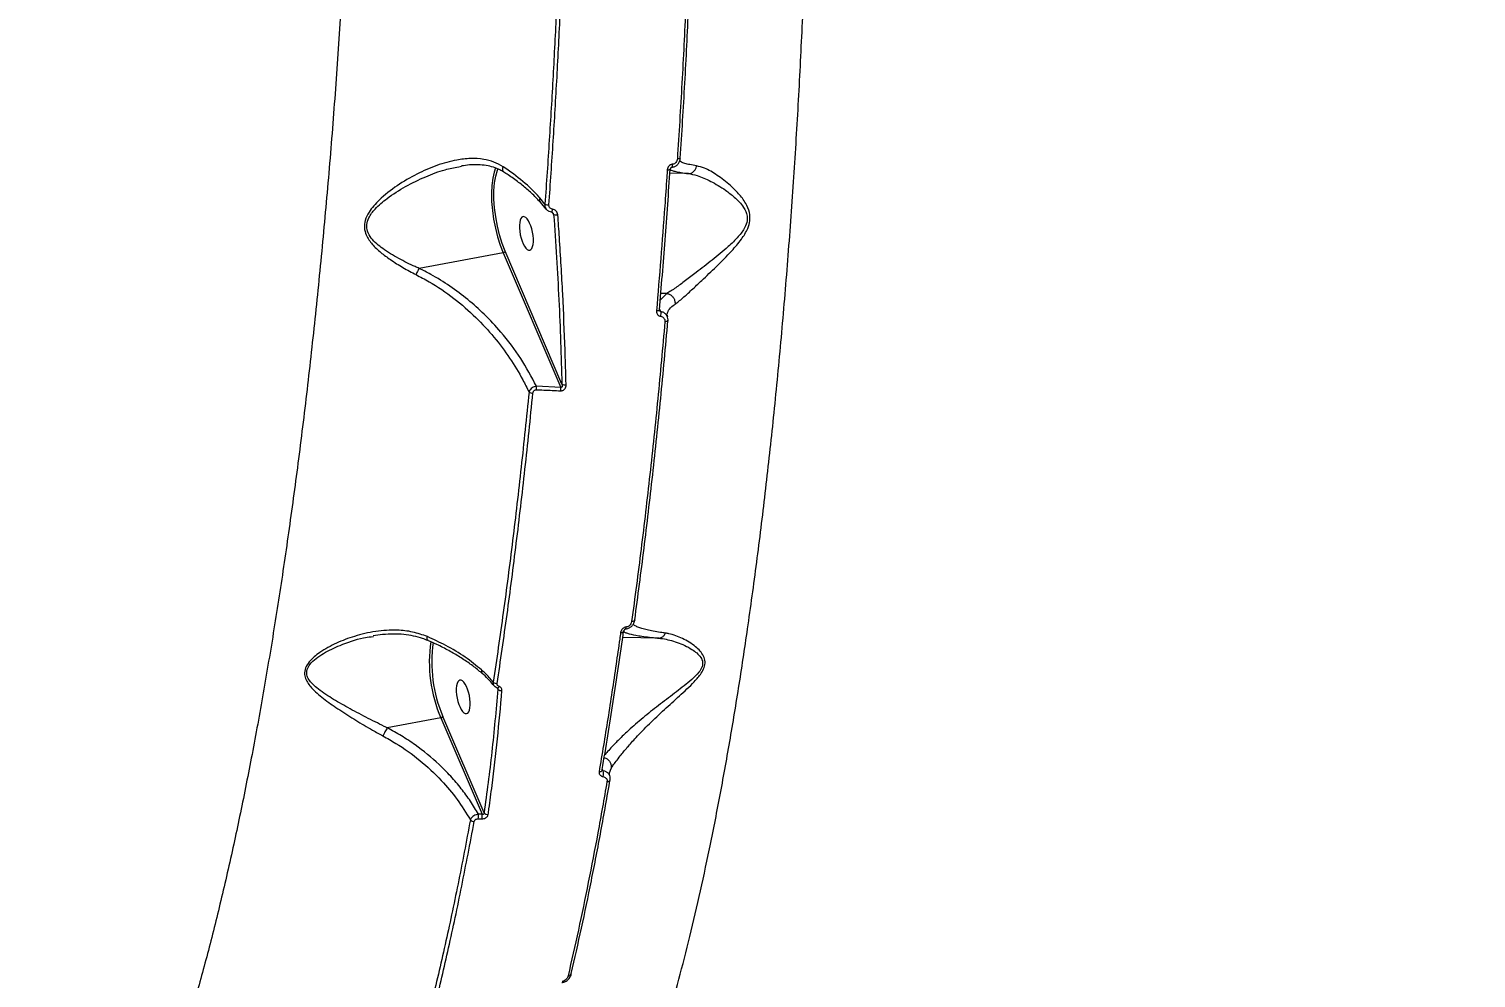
# Model space of a CAD drawing. Header units: millimetres. Extents: x -8422 to 28150, y -6982 to 5510.
# Drawn here: x 4112 to 4501.1, y 1564.6 to 1819.7 of the extents above; entities that cross this region are included whole.
import ezdxf

# ---------------------------------------------------------------- set-up
doc = ezdxf.new("R2010")
doc.units = ezdxf.units.MM
doc.layers.add('DIKOM_ОБЪЕКТ', color=7, linetype='Continuous')
doc.layers.add('DIKOM_РАЗМЕР_ОБЪЕКТА', color=7, linetype='Continuous')
doc.styles.add('style1', font='arial.ttf', dxfattribs={"width": 0.8})
doc.dimstyles.new('1-50', dxfattribs={"dimtxt": 300, "dimasz": 200, "dimexe": 100, "dimexo": 0, "dimgap": 100, "dimtad": 1, "dimdec": 0, "dimtxsty": 'style1', "dimcen": 0, "dimclrd": 7, "dimclre": 7, "dimadec": 1, "dimazin": 2, "dimtfac": 1, "dimtdec": 0, "dimtmove": 1, "dimatfit": 3, "dimfxl": 0, "dimlwd": 25, "dimlwe": 18, "dimarcsym": 0})

# ---------------------------------------------------------------- blocks, each defined once
blk = doc.blocks.new('*D1')
at = {"layer": 'Defpoints', "color": 0, "transparency": 16777216}
for p in [(-5348.28, 1737.01), (6047.45, 1360.22), (6047.45, -3315.33)]:
    blk.add_point(p, dxfattribs=at)
at = {"layer": 'DIKOM_РАЗМЕР_ОБЪЕКТА', "color": 7, "lineweight": 18, "transparency": 16777216}
for p, q in [((-5348.28, 1737.01), (-5348.28, -3415.33)), ((6047.45, 1360.22), (6047.45, -3415.33))]:
    blk.add_line(p, q, dxfattribs=at)
at = {"layer": 'DIKOM_РАЗМЕР_ОБЪЕКТА', "color": 7, "lineweight": 25, "transparency": 16777216}
blk.add_line((-5148.28, -3315.33), (5847.45, -3315.33), dxfattribs=at)
at = {"layer": 'DIKOM_РАЗМЕР_ОБЪЕКТА', "color": 7, "transparency": 16777216}
for points in [[(-5148.28, -3282), (-5148.28, -3348.67), (-5348.28, -3315.33)], [(5847.45, -3282), (5847.45, -3348.67), (6047.45, -3315.33)]]:
    blk.add_solid(points, dxfattribs=at)
at = {"layer": 'DIKOM_РАЗМЕР_ОБЪЕКТА', "color": 0, "transparency": 16777216, "insert": (349.59, -3062.16), "char_height": 300, "attachment_point": 5, "style": 'style1'}
blk.add_mtext('11400', dxfattribs=at)

msp = doc.modelspace()

# ---------------------------------------------------------------- linework, layer by layer
at = {"layer": 'DIKOM_ОБЪЕКТ', "color": 7, "linetype": 'Continuous', "lineweight": 15}
for p, q in [((4227.54, 1782.69), (4228.31, 1782.86)), ((4284.72, 1782.52), (4284.92, 1782.59)), ((4289.29, 1780.86), (4284.32, 1780.98)), ((4250.73, 1772.64), (4249.35, 1774.31)), ((4251.02, 1771.32), (4249.51, 1773.15)), ((4252.66, 1770.46), (4253.07, 1769.86)), ((4239.47, 1759.6), (4216.91, 1755.39)), ((4239.47, 1759.6), (4254.96, 1723.41)), ((4255.31, 1724.29), (4240.04, 1759.97)), ((4283.53, 1748.63), (4281.73, 1746.87)), ((4283.53, 1748.63), (4281.88, 1748.67)), ((4281.89, 1743.77), (4281.53, 1744.38)), ((4254.96, 1723.41), (4248.46, 1723.7)), ((4272.29, 1658.43), (4272.53, 1658.51)), ((4273.37, 1658.76), (4273.37, 1658.76)), ((4203.98, 1656.38), (4204.6, 1656.48)), ((4281.33, 1655.98), (4271.63, 1656.21)), ((4237.82, 1642.66), (4238.07, 1642.29)), ((4237.87, 1642.61), (4237.88, 1642.61)), ((4222.73, 1634.59), (4208.34, 1631.9)), ((4222.73, 1634.59), (4233.83, 1608.64)), ((4234.37, 1609.06), (4223.29, 1634.95)), ((4266.41, 1620.35), (4266.15, 1620.78)), ((4266.16, 1620.46), (4266.15, 1620.48)), ((4268.07, 1619.72), (4268.09, 1619.77)), ((4268.09, 1619.77), (4268.49, 1620.96)), ((4232.81, 1607.45), (4233.79, 1607.43)), ((4233.83, 1608.64), (4232.85, 1608.66))]:
    msp.add_line(p, q, dxfattribs=at)
at = {"layer": 'DIKOM_ОБЪЕКТ', "color": 7, "linetype": 'Continuous', "lineweight": 15, "flags": 128}
for points in [[(4237.43, 1782.4), (4237.05, 1781.28), (4236.68, 1779.6), (4236.44, 1777.68), (4236.34, 1775.58), (4236.39, 1773.33), (4236.59, 1770.98), (4236.92, 1768.59), (4237.39, 1766.21), (4237.98, 1763.88), (4238.68, 1761.66), (4239.47, 1759.6)], [(4240.04, 1759.97), (4239.23, 1762.08), (4238.52, 1764.37), (4237.93, 1766.76), (4237.48, 1769.2), (4237.17, 1771.64), (4237.02, 1774.02), (4237.02, 1776.27), (4237.18, 1778.35), (4237.49, 1780.2), (4237.95, 1781.78), (4238.11, 1782.19)], [(4287.12, 1785), (4287.13, 1784.96), (4287.1, 1784.92), (4287.04, 1784.89), (4286.94, 1784.86), (4286.82, 1784.84), (4286.67, 1784.83), (4286.51, 1784.82), (4286.33, 1784.82)], [(4252.48, 1770.52), (4252.51, 1770.53), (4252.57, 1770.59), (4252.63, 1770.69), (4252.69, 1770.85), (4252.74, 1771.05), (4252.78, 1771.27)], [(4281.53, 1744.18), (4281.51, 1744.12), (4281.45, 1744.07), (4281.35, 1744.02), (4281.23, 1743.99), (4281.07, 1743.96), (4280.9, 1743.95), (4280.71, 1743.95)], [(4281.51, 1744.24), (4281.53, 1744.18), (4281.53, 1744.18)], [(4283.8, 1741.34), (4283.81, 1741.28), (4283.78, 1741.22), (4283.71, 1741.18), (4283.61, 1741.13), (4283.49, 1741.1), (4283.34, 1741.08), (4283.17, 1741.06), (4282.99, 1741.06)], [(4271.06, 1657.47), (4271.25, 1657.47), (4271.43, 1657.5), (4271.58, 1657.54), (4271.71, 1657.6), (4271.81, 1657.68), (4271.87, 1657.76), (4271.9, 1657.85)], [(4271.9, 1657.85), (4271.9, 1657.86), (4271.89, 1657.96)], [(4274.87, 1660.91), (4274.87, 1660.81), (4274.83, 1660.73), (4274.76, 1660.65), (4274.66, 1660.58), (4274.53, 1660.52), (4274.38, 1660.48), (4274.21, 1660.46), (4274.03, 1660.45)], [(4237.88, 1642.61), (4237.94, 1642.6), (4238.02, 1642.62), (4238.12, 1642.67), (4238.22, 1642.75), (4238.31, 1642.86), (4238.41, 1643)], [(4265.29, 1620.09), (4265.48, 1620.09), (4265.65, 1620.12), (4265.81, 1620.18), (4265.94, 1620.25), (4266.04, 1620.34), (4266.11, 1620.44), (4266.14, 1620.53)], [(4266.14, 1620.53), (4266.14, 1620.55), (4266.13, 1620.67)], [(4267.41, 1617.45), (4267.59, 1617.46), (4267.76, 1617.48), (4267.91, 1617.53), (4268.04, 1617.6), (4268.15, 1617.68), (4268.22, 1617.78), (4268.26, 1617.88), (4268.26, 1618)]]:
    msp.add_lwpolyline(points, dxfattribs=at)
at = {"layer": 'DIKOM_ОБЪЕКТ', "color": 7, "linetype": 'Continuous', "lineweight": 15}
for centre, radius, start, end in [((4283.81, 1783.02), 1.16, 260.1265, 301.8092), ((4283.72, 1783.08), 1.29, 337.7562, 12.606), ((4250.47, 1773.86), 1.2, 158.0218, 217.1333), ((4251.76, 1775.47), 3.01, 249.9604, 270.7255), ((4253.79, 1771.97), 2.23, 251.1818, 280.4011), ((4239.37, 1760.38), 0.787, 277.6467, 328.3415), ((4279.71, 1743.2), 2.25, 342.1645, 14.746), ((4244.6, 1723.27), 3.88, 352.6477, 6.4593), ((4256.14, 1725.8), 1.73, 241.222, 279.1126), ((4247.44, 1723.97), 2.11, 241.4252, 271.4497), ((4250.94, 1723.04), 4.04, 352.0276, 5.3102), ((4271.67, 1658.85), 0.927, 338.5818, 8.6814), ((4257.58, 1649.61), 37.95, 171.7679, 203.3151), ((4257.36, 1649.55), 37.07, 171.8541, 203.1954), ((4234.73, 1647.17), 1.06, 164.7469, 222.6215), ((4237.82, 1645.31), 1.52, 229.3145, 272.0114), ((4239.03, 1643.24), 1.35, 225.057, 276.2013), ((4222.62, 1635.37), 0.787, 277.6432, 328.345), ((4264.26, 1619.67), 2.25, 336.9701, 17.5139), ((4231.66, 1608.09), 1.37, 223.8913, 272.0396), ((4229.28, 1608.17), 3.6, 348.5506, 7.8533), ((4230.24, 1608.15), 3.62, 348.4801, 7.6868), ((4235.36, 1609.87), 1.27, 219.1478, 274.3006), ((4257.08, 1565.92), 0.747, 259.4776, 353.8281)]:
    msp.add_arc(centre, radius, start, end, dxfattribs=at)
at = {"layer": 'DIKOM_ОБЪЕКТ', "color": 7, "linetype": 'Continuous', "lineweight": 15, "extrusion": (0, 0, -1)}
for centre in [(4245.74, 1764.78), (4228.76, 1640.21)]:
    msp.add_ellipse(centre, major_axis=(0.91, -4.51), ratio=0.365718, dxfattribs=at)
at = {"layer": 'DIKOM_ОБЪЕКТ', "color": 7, "linetype": 'Continuous', "lineweight": 15}
for points, knots in [([(4283.32, 1552.23), (4284.34, 1555.74), (4286.38, 1562.77), (4289.33, 1574.25), (4292.2, 1586.4), (4295.02, 1599.42), (4297.77, 1613.31), (4300.43, 1628.07), (4302.98, 1643.47), (4305.45, 1659.92), (4307.85, 1677.46), (4310.13, 1696.08), (4312.26, 1715.44), (4314.21, 1735.49), (4315.97, 1756.19), (4317.5, 1777.05), (4318.8, 1797.99), (4319.88, 1818.94), (4320.76, 1840.27), (4321.41, 1861.9), (4321.83, 1883.78), (4322.02, 1905.41), (4321.98, 1926.71), (4321.72, 1947.62), (4321.22, 1968.51), (4320.5, 1989.29), (4319.53, 2009.9), (4318.42, 2028.56), (4317.24, 2045.32), (4316.01, 2060.31), (4314.66, 2074.97), (4313.16, 2089.25), (4311.55, 2103.08), (4309.8, 2116.46), (4307.94, 2129.42), (4306.59, 2137.65), (4305.92, 2141.76)], [0, 0, 0, 0, 0.027765, 0.055564, 0.083362, 0.111128, 0.140031, 0.168973, 0.197914, 0.226818, 0.258245, 0.289696, 0.321123, 0.353467, 0.385838, 0.418183, 0.449506, 0.480853, 0.512176, 0.544413, 0.576676, 0.608912, 0.640161, 0.671433, 0.702682, 0.734841, 0.767026, 0.799186, 0.824146, 0.849107, 0.874267, 0.899427, 0.924469, 0.949512, 0.974756, 1, 1, 1, 1]), ([(4774.52, 2019.16), (4774.73, 2014.22), (4775.15, 2004.35), (4774.85, 1988.73), (4773.84, 1972.42), (4772.03, 1955.39), (4769.43, 1937.7), (4766.09, 1919.73), (4762.04, 1901.55), (4757.32, 1883.23), (4751.86, 1864.48), (4745.65, 1845.34), (4738.68, 1825.87), (4731.1, 1806.5), (4722.97, 1787.28), (4714.32, 1768.29), (4705.03, 1749.21), (4695.08, 1730.11), (4684.51, 1711.05), (4673.54, 1692.45), (4662.22, 1674.36), (4650.59, 1656.81), (4638.47, 1639.54), (4625.89, 1622.62), (4612.88, 1606.12), (4599.71, 1590.37), (4586.43, 1575.43), (4573.09, 1561.31), (4559.48, 1547.8), (4545.64, 1534.96), (4531.6, 1522.86), (4518.66, 1512.56), (4506.84, 1503.79), (4499.73, 1498.96), (4496.17, 1496.54)], [0, 0, 0, 0, 0.031178, 0.062381, 0.093559, 0.125644, 0.157755, 0.18984, 0.22102, 0.252224, 0.283405, 0.31549, 0.347601, 0.379686, 0.410889, 0.442116, 0.473319, 0.505426, 0.537559, 0.569665, 0.60092, 0.632198, 0.663452, 0.69561, 0.727794, 0.759952, 0.791284, 0.822641, 0.853973, 0.886209, 0.918471, 0.950707, 0.975331, 1, 1, 1, 1]), ([(4199.12, 1903.58), (4198.96, 1897.17), (4198.64, 1884.32), (4197.92, 1865), (4197.02, 1845.7), (4195.9, 1825.67), (4194.52, 1804.95), (4192.86, 1783.62), (4190.98, 1762.53), (4188.9, 1741.78), (4186.64, 1721.48), (4184.21, 1701.9), (4181.64, 1683.08), (4178.95, 1665), (4176.1, 1647.53), (4173.13, 1630.74), (4170.05, 1614.72), (4166.79, 1599.22), (4163.37, 1584.34), (4159.79, 1570.17), (4156.12, 1557.04), (4152.43, 1545.17), (4148.73, 1534.57), (4145.03, 1525.18), (4141.28, 1516.87), (4137.49, 1509.68), (4133.69, 1503.62), (4129.9, 1498.76), (4126.13, 1495.09), (4122.37, 1492.63), (4119.3, 1491.34), (4117.49, 1491.29), (4116.92, 1491.27)], [0, 0, 0, 0, 0.030891, 0.061821, 0.09275, 0.123642, 0.158403, 0.193277, 0.228206, 0.263134, 0.298004, 0.332763, 0.366422, 0.400187, 0.434005, 0.467822, 0.501584, 0.535241, 0.57092, 0.606663, 0.642406, 0.678085, 0.712274, 0.746569, 0.780921, 0.815274, 0.849574, 0.883765, 0.917306, 0.950945, 0.984634, 1, 1, 1, 1]), ([(4290.32, 1877.5), (4290.23, 1873.94), (4289.99, 1863.51), (4289.45, 1846.24), (4288.61, 1825.69), (4287.59, 1805.17), (4286.75, 1791.6), (4286.33, 1784.82)], [0, 0, 0, 0, 0.114455, 0.334765, 0.555076, 0.777538, 1, 1, 1, 1]), ([(4287.12, 1785), (4287.54, 1791.7), (4288.38, 1805.11), (4289.39, 1825.51), (4290.23, 1846.09), (4290.78, 1863.45), (4291.02, 1873.92), (4291.1, 1877.47)], [0, 0, 0, 0, 0.220311, 0.440622, 0.663084, 0.885546, 1, 1, 1, 1]), ([(4254.52, 1841.88), (4254.29, 1836.07), (4253.81, 1824.45), (4252.92, 1807.08), (4251.91, 1789.78), (4251.12, 1778.36), (4250.73, 1772.64)], [0, 0, 0, 0, 0.249121, 0.498243, 0.749121, 1, 1, 1, 1]), ([(4251.8, 1772.46), (4252.19, 1778.14), (4252.98, 1789.51), (4253.99, 1806.79), (4254.88, 1824.22), (4255.36, 1835.94), (4255.6, 1841.8)], [0, 0, 0, 0, 0.249122, 0.498243, 0.749121, 1, 1, 1, 1]), ([(4239.5, 1782.72), (4238.68, 1783.17), (4237.03, 1784.08), (4234.05, 1784.82), (4230.7, 1785.01), (4226.45, 1784.52), (4221.59, 1783.17), (4216.2, 1780.8), (4210.91, 1777.75), (4207.07, 1774.73), (4204.66, 1772.22), (4203.31, 1770.44), (4202.33, 1768.46), (4202.07, 1766.29), (4202.67, 1764.02), (4204.26, 1761.78), (4206.55, 1759.63), (4209.35, 1757.58), (4212.52, 1755.57), (4214.88, 1754.33), (4216.06, 1753.71)], [0, 0, 0, 0, 0.048205, 0.096466, 0.156482, 0.216595, 0.305093, 0.393744, 0.486956, 0.579989, 0.611337, 0.642625, 0.679786, 0.710025, 0.740287, 0.786249, 0.834098, 0.882076, 0.941033, 1, 1, 1, 1]), ([(4216.9, 1755.39), (4216.9, 1755.39), (4216.55, 1755.54), (4214.69, 1756.37), (4211.33, 1758.01), (4207.86, 1760.09), (4205.45, 1761.97), (4203.96, 1763.48), (4202.93, 1765.19), (4202.76, 1766.54), (4202.88, 1767.75), (4203.41, 1769.33), (4205.29, 1771.74), (4208.65, 1774.59), (4213.25, 1777.51), (4218.51, 1780.06), (4223.32, 1781.89), (4226.31, 1782.46), (4227.54, 1782.69)], [0, 0, 0, 0, 0.00009, 0.022369, 0.121006, 0.221511, 0.263807, 0.306818, 0.351505, 0.384805, 0.388695, 0.426024, 0.484073, 0.569149, 0.687891, 0.808713, 0.921235, 1, 1, 1, 1]), ([(4239.66, 1781.25), (4239.32, 1781.47), (4238.44, 1782.02), (4236.86, 1782.61), (4234.91, 1783.07), (4232.76, 1783.27), (4230.54, 1783.23), (4229.01, 1783.02), (4228.28, 1782.92)], [0, 0, 0, 0, 0.107205, 0.272466, 0.447111, 0.63027, 0.822303, 1, 1, 1, 1]), ([(4239.67, 1781.31), (4239.61, 1781.36), (4239.45, 1781.47), (4239.35, 1781.85), (4239.38, 1782.27), (4239.45, 1782.57), (4239.49, 1782.68), (4239.5, 1782.72)], [0, 0, 0, 0, 0.216681, 0.52306, 0.829453, 0.945096, 1, 1, 1, 1]), ([(4249.35, 1774.31), (4249.29, 1774.38), (4247.94, 1775.9), (4244.97, 1778.86), (4241.34, 1781.42), (4239.5, 1782.72)], [0, 0, 0, 0, 0.02097, 0.505576, 1, 1, 1, 1]), ([(4281.51, 1744.24), (4282.04, 1750.47), (4283.08, 1762.96), (4283.96, 1775.7), (4284.4, 1782.08)], [0, 0, 0, 0, 0.49945, 1, 1, 1, 1]), ([(4284.98, 1783.36), (4284.96, 1783.36), (4284.77, 1783.33), (4284.42, 1783.21), (4284, 1782.87), (4283.7, 1782.41), (4283.64, 1782.05), (4283.61, 1781.88)], [0, 0, 0, 0, 0.029921, 0.261805, 0.503939, 0.752015, 1, 1, 1, 1]), ([(4284.82, 1782.56), (4284.81, 1782.56), (4284.76, 1782.55), (4284.66, 1782.49), (4284.54, 1782.37), (4284.44, 1782.2), (4284.43, 1782.09), (4284.42, 1782.03)], [0, 0, 0, 0, 0.016172, 0.236733, 0.465681, 0.72394, 1, 1, 1, 1]), ([(4284.82, 1782.56), (4284.83, 1782.57), (4284.86, 1782.58), (4284.89, 1782.58), (4284.91, 1782.59), (4284.92, 1782.59)], [0, 0, 0, 0, 0.437332, 0.785755, 1, 1, 1, 1]), ([(4284.92, 1782.59), (4284.95, 1782.59), (4285.26, 1782.64), (4285.84, 1782.84), (4286.51, 1783.38), (4287, 1784.13), (4287.08, 1784.71), (4287.12, 1785)], [0, 0, 0, 0, 0.033313, 0.266421, 0.508271, 0.755268, 1, 1, 1, 1]), ([(4286.33, 1784.82), (4286.3, 1784.64), (4286.24, 1784.3), (4285.95, 1783.84), (4285.54, 1783.51), (4285.19, 1783.39), (4285, 1783.36), (4284.98, 1783.36)], [0, 0, 0, 0, 0.247867, 0.495877, 0.736473, 0.967036, 1, 1, 1, 1]), ([(4285.7, 1745.78), (4286.01, 1746.01), (4286.64, 1746.47), (4288.09, 1747.7), (4290.14, 1749.55), (4293.15, 1752.36), (4296.82, 1755.85), (4300.52, 1759.54), (4303.47, 1762.96), (4305.2, 1765.71), (4305.95, 1768.23), (4305.8, 1770.64), (4304.67, 1773.15), (4302.81, 1775.55), (4300.17, 1778.13), (4297, 1780.54), (4293.9, 1782.32), (4292.19, 1782.76), (4291.5, 1782.94)], [0, 0, 0, 0, 0.040097, 0.080888, 0.14997, 0.221162, 0.312568, 0.406694, 0.468105, 0.518449, 0.55095, 0.585752, 0.630847, 0.688549, 0.747828, 0.839794, 0.934575, 1, 1, 1, 1]), ([(4291.5, 1782.94), (4290.86, 1783.05), (4289.63, 1783.26), (4288.32, 1783.59), (4287.28, 1783.92), (4287.07, 1784.14), (4286.96, 1784.26)], [0, 0, 0, 0, 0.256944, 0.49651, 0.738304, 1, 1, 1, 1]), ([(4289.3, 1780.86), (4289.55, 1780.89), (4290.05, 1780.96), (4290.72, 1781.41), (4291.21, 1782.04), (4291.43, 1782.59), (4291.49, 1782.89), (4291.5, 1782.94)], [0, 0, 0, 0, 0.244021, 0.488006, 0.731998, 0.957103, 1, 1, 1, 1]), ([(4249.49, 1773.12), (4249.18, 1773.48), (4248.19, 1774.6), (4246.25, 1776.41), (4243.68, 1778.52), (4241.48, 1780.15), (4240.05, 1781.02), (4239.65, 1781.27)], [0, 0, 0, 0, 0.121811, 0.3823, 0.640631, 0.897155, 1, 1, 1, 1]), ([(4283.61, 1781.88), (4283.57, 1781.23), (4283.35, 1777.98), (4282.79, 1769.99), (4281.89, 1757.95), (4281.11, 1748.62), (4280.71, 1743.95)], [0, 0, 0, 0, 0.050768, 0.253848, 0.626696, 1, 1, 1, 1]), ([(4289.3, 1780.86), (4289.3, 1780.86), (4290.01, 1780.77), (4291.99, 1780.32), (4295.31, 1778.88), (4298.76, 1776.84), (4301.68, 1774.6), (4303.71, 1772.58), (4304.94, 1770.5), (4305.15, 1769), (4305.04, 1767.75), (4304.61, 1766.51), (4303.71, 1765.1), (4302.24, 1763.31), (4299.52, 1760.73), (4295.62, 1757.55), (4291.73, 1754.53), (4288.46, 1752.04), (4286.22, 1750.39), (4284.62, 1749.28), (4283.86, 1748.83), (4283.54, 1748.63), (4283.54, 1748.63)], [0, 0, 0, 0, 0.00006, 0.066665, 0.160715, 0.257377, 0.315151, 0.373946, 0.416476, 0.440845, 0.448046, 0.477602, 0.501324, 0.525727, 0.586664, 0.679943, 0.775562, 0.846304, 0.918655, 0.95903, 0.999969, 1, 1, 1, 1]), ([(4284.39, 1781.96), (4284.55, 1781.87), (4284.85, 1781.68), (4285.9, 1781.41), (4287.3, 1781.13), (4288.62, 1780.95), (4289.29, 1780.86)], [0, 0, 0, 0, 0.249436, 0.493094, 0.739035, 1, 1, 1, 1]), ([(4289.29, 1780.86), (4289.29, 1780.86), (4289.3, 1780.86), (4289.3, 1780.86), (4289.3, 1780.86), (4289.3, 1780.86)], [0, 0, 0, 0, 0.501079, 0.914141, 1, 1, 1, 1]), ([(4250.73, 1772.64), (4250.71, 1772.43), (4250.69, 1772.01), (4250.83, 1771.55), (4251.02, 1771.37), (4251.06, 1771.33)], [0, 0, 0, 0, 0.43819, 0.876008, 1, 1, 1, 1]), ([(4252.48, 1770.54), (4252.28, 1770.57), (4251.84, 1770.64), (4251.34, 1770.94), (4251.13, 1771.24), (4251.07, 1771.34)], [0, 0, 0, 0, 0.35548, 0.788155, 1, 1, 1, 1]), ([(4252.78, 1771.27), (4252.74, 1771.28), (4252.55, 1771.3), (4252.26, 1771.44), (4251.98, 1771.72), (4251.81, 1772.07), (4251.8, 1772.33), (4251.8, 1772.46)], [0, 0, 0, 0, 0.079865, 0.318156, 0.5556, 0.77742, 1, 1, 1, 1]), ([(4252.87, 1770.27), (4252.82, 1770.33), (4252.72, 1770.46), (4252.57, 1770.53), (4252.48, 1770.52), (4252.48, 1770.52)], [0, 0, 0, 0, 0.522103, 0.989655, 1, 1, 1, 1]), ([(4254.2, 1769.77), (4254.16, 1769.97), (4254.09, 1770.35), (4253.75, 1770.83), (4253.3, 1771.17), (4252.94, 1771.24), (4252.78, 1771.27)], [0, 0, 0, 0, 0.259149, 0.517727, 0.781224, 1, 1, 1, 1]), ([(4252.87, 1770.27), (4252.9, 1770.23), (4252.99, 1770.1), (4253.04, 1769.95), (4253.07, 1769.86)], [0, 0, 0, 0, 0.337416, 1, 1, 1, 1]), ([(4253.07, 1769.86), (4253.58, 1762.18), (4254.61, 1746.8), (4255.07, 1731.8), (4255.31, 1724.29)], [0, 0, 0, 0, 0.499178, 1, 1, 1, 1]), ([(4256.41, 1724.1), (4256.39, 1724.72), (4256.32, 1727.81), (4256.07, 1735.9), (4255.54, 1748.46), (4254.84, 1760.62), (4254.34, 1767.76), (4254.2, 1769.77)], [0, 0, 0, 0, 0.041372, 0.206872, 0.538154, 0.869437, 1, 1, 1, 1]), ([(4216.9, 1755.39), (4216.81, 1755.22), (4216.62, 1754.88), (4216.35, 1754.32), (4216.16, 1753.93), (4216.08, 1753.75), (4216.06, 1753.71)], [0, 0, 0, 0, 0.341363, 0.682751, 0.934058, 1, 1, 1, 1]), ([(4216.91, 1755.39), (4216.9, 1755.39), (4216.9, 1755.39), (4216.9, 1755.39), (4216.9, 1755.39), (4216.9, 1755.39)], [0, 0, 0, 0, 0.427234, 0.785426, 1, 1, 1, 1]), ([(4248.46, 1723.7), (4247.11, 1726.22), (4244.43, 1731.25), (4239.54, 1737.69), (4234.67, 1742.92), (4230.05, 1747.05), (4225.24, 1750.65), (4220.81, 1753.42), (4217.95, 1754.87), (4216.91, 1755.39)], [0, 0, 0, 0, 0.199255, 0.398456, 0.542935, 0.67081, 0.79899, 0.926742, 1, 1, 1, 1]), ([(4216.06, 1753.71), (4217.24, 1753.09), (4220.8, 1751.22), (4226.32, 1747.43), (4232.13, 1742.38), (4237.12, 1736.96), (4241.33, 1731.34), (4244.37, 1726.35), (4245.9, 1723.22), (4246.44, 1722.12)], [0, 0, 0, 0, 0.085361, 0.258265, 0.431298, 0.591295, 0.751844, 0.911964, 1, 1, 1, 1]), ([(4283.54, 1748.63), (4283.54, 1748.63), (4283.53, 1748.63), (4283.53, 1748.63), (4283.53, 1748.63)], [0, 0, 0, 0, 0.678402, 1, 1, 1, 1]), ([(4283.54, 1748.63), (4283.8, 1748.56), (4284.33, 1748.42), (4285, 1747.89), (4285.49, 1747.19), (4285.7, 1746.5), (4285.72, 1746.03), (4285.71, 1745.83), (4285.7, 1745.78)], [0, 0, 0, 0, 0.211469, 0.422968, 0.634442, 0.845929, 0.964786, 1, 1, 1, 1]), ([(4280.71, 1743.95), (4280.71, 1743.91), (4280.7, 1743.71), (4280.76, 1743.36), (4281, 1742.95), (4281.38, 1742.63), (4281.69, 1742.55), (4281.85, 1742.51)], [0, 0, 0, 0, 0.054598, 0.291358, 0.527772, 0.763983, 1, 1, 1, 1]), ([(4281.54, 1744.18), (4281.53, 1744.14), (4281.53, 1744.05), (4281.56, 1744), (4281.59, 1743.97)], [0, 0, 0, 0, 0.436366, 1, 1, 1, 1]), ([(4281.89, 1743.77), (4281.83, 1743.78), (4281.73, 1743.81), (4281.63, 1743.89), (4281.59, 1743.95), (4281.59, 1743.97)], [0, 0, 0, 0, 0.421219, 0.843105, 1, 1, 1, 1]), ([(4283.8, 1741.34), (4283.81, 1741.4), (4283.83, 1741.73), (4283.72, 1742.33), (4283.31, 1743.02), (4282.68, 1743.55), (4282.15, 1743.7), (4281.89, 1743.77)], [0, 0, 0, 0, 0.053165, 0.289989, 0.526811, 0.763353, 1, 1, 1, 1]), ([(4283.54, 1742.82), (4283.64, 1743.26), (4283.84, 1744.17), (4284.79, 1745.14), (4285.54, 1745.67), (4285.7, 1745.78)], [0, 0, 0, 0, 0.421352, 0.877766, 1, 1, 1, 1]), ([(4282.99, 1741.06), (4282.36, 1734.12), (4281.1, 1720.23), (4278.95, 1699.86), (4276.62, 1679.83), (4274.89, 1666.91), (4274.03, 1660.45)], [0, 0, 0, 0, 0.248596, 0.497193, 0.748597, 1, 1, 1, 1]), ([(4274.87, 1660.91), (4275.72, 1667.28), (4277.41, 1680.02), (4279.73, 1699.92), (4281.89, 1720.32), (4283.17, 1734.33), (4283.8, 1741.34)], [0, 0, 0, 0, 0.248597, 0.497194, 0.748597, 1, 1, 1, 1]), ([(4281.85, 1742.51), (4282.01, 1742.46), (4282.33, 1742.38), (4282.7, 1742.06), (4282.95, 1741.65), (4283.01, 1741.29), (4283, 1741.1), (4282.99, 1741.06)], [0, 0, 0, 0, 0.236367, 0.472918, 0.709902, 0.946834, 1, 1, 1, 1]), ([(4283.59, 1742.82), (4283.58, 1742.79), (4283.57, 1742.72), (4283.65, 1742.52), (4283.69, 1742.43)], [0, 0, 0, 0, 0.567871, 1, 1, 1, 1]), ([(4470.63, 1398.13), (4473.22, 1397.65), (4478.97, 1396.6), (4488.7, 1396), (4499.76, 1396.22), (4511.6, 1397.56), (4523.93, 1399.98), (4536.74, 1403.54), (4549.97, 1408.26), (4563.2, 1413.99), (4576.36, 1420.64), (4589.41, 1428.12), (4602.69, 1436.62), (4616.16, 1446.17), (4629.79, 1456.75), (4643.56, 1468.4), (4657.42, 1481.11), (4671.39, 1494.93), (4685.25, 1509.69), (4698.69, 1525.01), (4711.6, 1540.74), (4723.97, 1556.76), (4736.15, 1573.5), (4748.1, 1590.93), (4759.77, 1609.01), (4770.84, 1627.23), (4781.31, 1645.5), (4791.16, 1663.75), (4800.64, 1682.39), (4809.68, 1701.37), (4818.29, 1720.62), (4823.56, 1733.5), (4826.19, 1739.94)], [0, 0, 0, 0, 0.024986, 0.055488, 0.089207, 0.122952, 0.156671, 0.191384, 0.226125, 0.260838, 0.293496, 0.326179, 0.358837, 0.392437, 0.426065, 0.459665, 0.494481, 0.529296, 0.564612, 0.599928, 0.633097, 0.666292, 0.699462, 0.733598, 0.767762, 0.801899, 0.834468, 0.867061, 0.899631, 0.933079, 0.966552, 1, 1, 1, 1]), ([(4248.46, 1723.7), (4248.25, 1723.67), (4247.85, 1723.6), (4247.28, 1723.29), (4246.81, 1722.87), (4246.55, 1722.45), (4246.46, 1722.2), (4246.44, 1722.12)], [0, 0, 0, 0, 0.222144, 0.444399, 0.665084, 0.892256, 1, 1, 1, 1]), ([(4254.94, 1722.48), (4255.07, 1722.49), (4255.35, 1722.49), (4255.73, 1722.67), (4256.05, 1722.95), (4256.28, 1723.33), (4256.4, 1723.73), (4256.41, 1723.99), (4256.41, 1724.1)], [0, 0, 0, 0, 0.164363, 0.329158, 0.489743, 0.6616, 0.861363, 1, 1, 1, 1]), ([(4255.31, 1724.29), (4255.32, 1724.22), (4255.35, 1724.06), (4255.37, 1723.82), (4255.34, 1723.62), (4255.28, 1723.51), (4255.24, 1723.45), (4255.18, 1723.4), (4255.11, 1723.38), (4255.03, 1723.39), (4254.98, 1723.41), (4254.96, 1723.41)], [0, 0, 0, 0, 0.185213, 0.430556, 0.610179, 0.693426, 0.746417, 0.808297, 0.866774, 0.929815, 1, 1, 1, 1]), ([(4246.44, 1722.12), (4245.75, 1715.36), (4244.37, 1701.86), (4242.05, 1682.14), (4239.56, 1662.8), (4237.74, 1650.37), (4236.83, 1644.16)], [0, 0, 0, 0, 0.248616, 0.497231, 0.748615, 1, 1, 1, 1]), ([(4237.88, 1643.79), (4238.78, 1649.94), (4240.58, 1662.25), (4243.07, 1681.53), (4245.4, 1701.35), (4246.8, 1715.02), (4247.5, 1721.86)], [0, 0, 0, 0, 0.248616, 0.497232, 0.748616, 1, 1, 1, 1]), ([(4247.5, 1721.86), (4247.5, 1721.88), (4247.51, 1721.99), (4247.57, 1722.2), (4247.72, 1722.45), (4247.92, 1722.64), (4248.18, 1722.76), (4248.36, 1722.77), (4248.45, 1722.77)], [0, 0, 0, 0, 0.035438, 0.257361, 0.448236, 0.628136, 0.814363, 1, 1, 1, 1]), ([(4248.45, 1722.77), (4249.1, 1722.75), (4251.26, 1722.66), (4253.42, 1722.56), (4254.94, 1722.48)], [0, 0, 0, 0, 0.299645, 1, 1, 1, 1]), ([(4219.12, 1656.41), (4217.8, 1656.87), (4215.18, 1657.79), (4210.48, 1658.27), (4205.2, 1657.95), (4199.71, 1656.66), (4194.62, 1654.76), (4191.02, 1652.78), (4188.64, 1650.98), (4187.27, 1649.61), (4186.24, 1648.01), (4185.97, 1646.28), (4186.43, 1644.77), (4187.23, 1643.49), (4188.85, 1641.65), (4191.58, 1639.36), (4195.57, 1636.64), (4199.85, 1633.91), (4203.78, 1631.57), (4206.25, 1630.22), (4207.18, 1629.71)], [0, 0, 0, 0, 0.064067, 0.128239, 0.217072, 0.306031, 0.383344, 0.460483, 0.490155, 0.519742, 0.550546, 0.58164, 0.60871, 0.634244, 0.659849, 0.731655, 0.8037, 0.879013, 0.954278, 1, 1, 1, 1]), ([(4266.13, 1620.67), (4267.13, 1626.71), (4269.14, 1638.79), (4270.97, 1651.56), (4271.89, 1657.96)], [0, 0, 0, 0, 0.499273, 1, 1, 1, 1]), ([(4272.58, 1658.99), (4272.55, 1658.99), (4272.37, 1658.97), (4272.03, 1658.85), (4271.6, 1658.55), (4271.22, 1658.08), (4271.12, 1657.68), (4271.06, 1657.47)], [0, 0, 0, 0, 0.044053, 0.224582, 0.433762, 0.687514, 1, 1, 1, 1]), ([(4272.41, 1658.49), (4272.39, 1658.48), (4272.31, 1658.45), (4272.19, 1658.37), (4272.04, 1658.22), (4271.93, 1658.03), (4271.92, 1657.9), (4271.91, 1657.85)], [0, 0, 0, 0, 0.080409, 0.210703, 0.424777, 0.74575, 1, 1, 1, 1]), ([(4271.96, 1657.86), (4271.95, 1657.82), (4271.93, 1657.69), (4272.47, 1657.46), (4273.54, 1657.1), (4275.32, 1656.73), (4277.71, 1656.38), (4279.55, 1656.16), (4280.85, 1656.03), (4281.33, 1655.98)], [0, 0, 0, 0, 0.056314, 0.20506, 0.353801, 0.631711, 0.774457, 0.917188, 1, 1, 1, 1]), ([(4272.41, 1658.49), (4272.42, 1658.49), (4272.45, 1658.5), (4272.49, 1658.51), (4272.52, 1658.51), (4272.53, 1658.51)], [0, 0, 0, 0, 0.24747, 0.703483, 1, 1, 1, 1]), ([(4272.53, 1658.51), (4272.58, 1658.52), (4272.86, 1658.55), (4273.38, 1658.72), (4274.05, 1659.16), (4274.59, 1659.85), (4274.82, 1660.49), (4274.86, 1660.85), (4274.87, 1660.91)], [0, 0, 0, 0, 0.039527, 0.232617, 0.443725, 0.686738, 0.947945, 1, 1, 1, 1]), ([(4274.03, 1660.45), (4273.98, 1660.23), (4273.88, 1659.85), (4273.51, 1659.4), (4273.11, 1659.12), (4272.78, 1659.02), (4272.61, 1659), (4272.58, 1658.99)], [0, 0, 0, 0, 0.327701, 0.57392, 0.779602, 0.962781, 1, 1, 1, 1]), ([(4283.15, 1657.34), (4282.7, 1657.4), (4281.5, 1657.58), (4279.81, 1657.87), (4277.56, 1658.35), (4275.88, 1658.86), (4274.81, 1659.38), (4274.57, 1659.65), (4274.47, 1659.77)], [0, 0, 0, 0, 0.087637, 0.234678, 0.381739, 0.683667, 0.857776, 1, 1, 1, 1]), ([(4208.33, 1631.9), (4208.33, 1631.9), (4208.06, 1632.02), (4206.14, 1632.95), (4202.55, 1634.74), (4197.79, 1637.27), (4193.3, 1639.85), (4190.11, 1641.93), (4188.18, 1643.66), (4187.21, 1644.81), (4186.64, 1646.06), (4186.65, 1647.03), (4186.91, 1647.98), (4187.6, 1649.15), (4189.17, 1650.6), (4191.87, 1652.38), (4196.12, 1654.35), (4200.44, 1655.89), (4203.29, 1656.29), (4203.98, 1656.38)], [0, 0, 0, 0, 0.00008, 0.017719, 0.1263, 0.237227, 0.341535, 0.447869, 0.483141, 0.519038, 0.554148, 0.583031, 0.589072, 0.623724, 0.67221, 0.722946, 0.822834, 0.957362, 1, 1, 1, 1]), ([(4219.29, 1655.34), (4218.8, 1655.54), (4217.55, 1656.07), (4215.37, 1656.62), (4212.76, 1657.02), (4209.97, 1657.14), (4207.22, 1657.01), (4205.41, 1656.72), (4204.58, 1656.59)], [0, 0, 0, 0, 0.105535, 0.274175, 0.452807, 0.640036, 0.8337, 1, 1, 1, 1]), ([(4219.31, 1655.42), (4219.25, 1655.46), (4219.13, 1655.55), (4219.07, 1655.89), (4219.09, 1656.21), (4219.11, 1656.37), (4219.12, 1656.41)], [0, 0, 0, 0, 0.311307, 0.676175, 0.929361, 1, 1, 1, 1]), ([(4233.71, 1647.45), (4232.27, 1648.62), (4229.37, 1650.99), (4224.41, 1653.98), (4220.78, 1655.64), (4219.12, 1656.41)], [0, 0, 0, 0, 0.346001, 0.698747, 1, 1, 1, 1]), ([(4233.91, 1646.41), (4233.67, 1646.63), (4232.67, 1647.54), (4230.67, 1649.04), (4227.91, 1650.91), (4224.89, 1652.67), (4222.02, 1654.16), (4220.08, 1655), (4219.27, 1655.34)], [0, 0, 0, 0, 0.063538, 0.260675, 0.45911, 0.658584, 0.858747, 1, 1, 1, 1]), ([(4271.06, 1657.47), (4270.98, 1656.9), (4270.59, 1654.05), (4269.46, 1646.25), (4267.65, 1634.23), (4266.08, 1624.81), (4265.29, 1620.09)], [0, 0, 0, 0, 0.044142, 0.220714, 0.610013, 1, 1, 1, 1]), ([(4281.34, 1655.98), (4281.34, 1655.98), (4281.67, 1655.95), (4283.29, 1655.75), (4286.3, 1654.98), (4289.48, 1653.55), (4291.59, 1652.04), (4292.66, 1650.93), (4293.2, 1649.67), (4293.11, 1648.7), (4292.78, 1647.79), (4291.96, 1646.52), (4290.25, 1644.88), (4288.17, 1643.17), (4285.33, 1641.01), (4281.73, 1638.29), (4277.53, 1634.97), (4273.98, 1631.93), (4271.15, 1629.29), (4269.22, 1627.33), (4267.83, 1625.81), (4267.07, 1624.94), (4266.8, 1624.61), (4266.76, 1624.56)], [0, 0, 0, 0, 0.000091, 0.025467, 0.122758, 0.222176, 0.25755, 0.293578, 0.32322, 0.345045, 0.350039, 0.376974, 0.421946, 0.464397, 0.506899, 0.593952, 0.682763, 0.773509, 0.836911, 0.901821, 0.946357, 0.991852, 1, 1, 1, 1]), ([(4268.49, 1620.96), (4268.65, 1621.2), (4268.98, 1621.69), (4269.81, 1622.86), (4271.06, 1624.5), (4272.84, 1626.66), (4275.44, 1629.56), (4278.79, 1632.99), (4282.76, 1636.74), (4286.21, 1639.86), (4288.92, 1642.34), (4290.96, 1644.33), (4292.62, 1646.24), (4293.64, 1648.1), (4293.89, 1649.74), (4293.42, 1651.25), (4292.47, 1652.57), (4290.62, 1654.31), (4287.71, 1656.04), (4284.95, 1657.03), (4283.45, 1657.28), (4283.15, 1657.34)], [0, 0, 0, 0, 0.039972, 0.083299, 0.127735, 0.188044, 0.250237, 0.333882, 0.419983, 0.501347, 0.543031, 0.584662, 0.629793, 0.658132, 0.686962, 0.718049, 0.752931, 0.788758, 0.881008, 0.975871, 1, 1, 1, 1]), ([(4281.33, 1655.98), (4281.33, 1655.98), (4281.33, 1655.98), (4281.34, 1655.98), (4281.34, 1655.98), (4281.34, 1655.98)], [0, 0, 0, 0, 0.417542, 0.778683, 1, 1, 1, 1]), ([(4281.34, 1655.98), (4281.57, 1656.01), (4282.03, 1656.09), (4282.64, 1656.54), (4282.99, 1657.01), (4283.12, 1657.29), (4283.15, 1657.34)], [0, 0, 0, 0, 0.315702, 0.631454, 0.943748, 1, 1, 1, 1]), ([(4236.83, 1644.16), (4236.1, 1645.02), (4235.12, 1646.16), (4233.99, 1647.19), (4233.71, 1647.45)], [0, 0, 0, 0, 0.746825, 1, 1, 1, 1]), ([(4237.03, 1643.17), (4236.65, 1643.64), (4235.78, 1644.71), (4234.71, 1645.8), (4234.04, 1646.37), (4233.96, 1646.43)], [0, 0, 0, 0, 0.406002, 0.93494, 1, 1, 1, 1]), ([(4238.07, 1642.29), (4237.56, 1636.61), (4236.54, 1625.23), (4235.1, 1614.46), (4234.37, 1609.06)], [0, 0, 0, 0, 0.499358, 1, 1, 1, 1]), ([(4236.83, 1644.16), (4236.82, 1643.98), (4236.8, 1643.63), (4236.93, 1643.29), (4237.07, 1643.18), (4237.07, 1643.17)], [0, 0, 0, 0, 0.486875, 0.973538, 1, 1, 1, 1]), ([(4237.89, 1642.63), (4237.7, 1642.7), (4237.39, 1642.82), (4237.18, 1643.08), (4237.09, 1643.19)], [0, 0, 0, 0, 0.574451, 1, 1, 1, 1]), ([(4238.41, 1643), (4238.35, 1643.02), (4238.19, 1643.09), (4238, 1643.27), (4237.87, 1643.51), (4237.87, 1643.7), (4237.88, 1643.79)], [0, 0, 0, 0, 0.183532, 0.462662, 0.730943, 1, 1, 1, 1]), ([(4237.99, 1642.54), (4237.99, 1642.55), (4237.98, 1642.57), (4237.9, 1642.6), (4237.87, 1642.61)], [0, 0, 0, 0, 0.704531, 1, 1, 1, 1]), ([(4237.99, 1642.54), (4238.01, 1642.51), (4238.06, 1642.43), (4238.07, 1642.34), (4238.07, 1642.29)], [0, 0, 0, 0, 0.4107, 1, 1, 1, 1]), ([(4239.17, 1641.9), (4239.17, 1642.04), (4239.16, 1642.31), (4238.94, 1642.67), (4238.66, 1642.89), (4238.46, 1642.97), (4238.41, 1643)], [0, 0, 0, 0, 0.292776, 0.584965, 0.881958, 1, 1, 1, 1]), ([(4235.46, 1608.6), (4235.53, 1609.11), (4235.89, 1611.68), (4236.78, 1618.39), (4238.01, 1628.89), (4238.79, 1637.56), (4239.17, 1641.9)], [0, 0, 0, 0, 0.048063, 0.240325, 0.619882, 1, 1, 1, 1]), ([(4208.33, 1631.9), (4208.23, 1631.73), (4208.03, 1631.4), (4207.71, 1630.8), (4207.43, 1630.25), (4207.26, 1629.89), (4207.2, 1629.74), (4207.18, 1629.71)], [0, 0, 0, 0, 0.25254, 0.50507, 0.757591, 0.94872, 1, 1, 1, 1]), ([(4208.34, 1631.9), (4208.34, 1631.9), (4208.34, 1631.9), (4208.33, 1631.9), (4208.33, 1631.9), (4208.33, 1631.9)], [0, 0, 0, 0, 0.449677, 0.819365, 1, 1, 1, 1]), ([(4232.85, 1608.66), (4232.15, 1609.83), (4230.75, 1612.18), (4228.25, 1615.59), (4225.44, 1618.89), (4221.43, 1622.94), (4216.97, 1626.58), (4212.19, 1629.78), (4209.62, 1631.19), (4208.34, 1631.9)], [0, 0, 0, 0, 0.126451, 0.2529, 0.38287, 0.512839, 0.753111, 0.876558, 1, 1, 1, 1]), ([(4207.18, 1629.71), (4208.34, 1629.06), (4211.82, 1627.11), (4217.24, 1623.22), (4222.73, 1618.1), (4227.3, 1612.7), (4229.54, 1609), (4230.67, 1607.14)], [0, 0, 0, 0, 0.116111, 0.348861, 0.587347, 0.791862, 1, 1, 1, 1]), ([(4266.65, 1623.86), (4266.79, 1623.83), (4267.21, 1623.73), (4267.79, 1623.29), (4268.31, 1622.62), (4268.56, 1621.85), (4268.56, 1621.28), (4268.5, 1621), (4268.49, 1620.96)], [0, 0, 0, 0, 0.114673, 0.332652, 0.550655, 0.768635, 0.964813, 1, 1, 1, 1]), ([(4265.29, 1620.09), (4265.28, 1620.03), (4265.26, 1619.83), (4265.32, 1619.51), (4265.54, 1619.16), (4265.89, 1618.9), (4266.19, 1618.82), (4266.34, 1618.79)], [0, 0, 0, 0, 0.091895, 0.335537, 0.563048, 0.78141, 1, 1, 1, 1]), ([(4266.14, 1620.54), (4266.14, 1620.52), (4266.13, 1620.49), (4266.15, 1620.47), (4266.17, 1620.46)], [0, 0, 0, 0, 0.481404, 1, 1, 1, 1]), ([(4266.41, 1620.35), (4266.37, 1620.35), (4266.32, 1620.36), (4266.24, 1620.4), (4266.18, 1620.42), (4266.17, 1620.45), (4266.16, 1620.46)], [0, 0, 0, 0, 0.346604, 0.415157, 0.880288, 1, 1, 1, 1]), ([(4266.34, 1618.79), (4266.49, 1618.75), (4266.79, 1618.68), (4267.15, 1618.41), (4267.38, 1618.05), (4267.45, 1617.71), (4267.42, 1617.51), (4267.41, 1617.45)], [0, 0, 0, 0, 0.216883, 0.433469, 0.661982, 0.908104, 1, 1, 1, 1]), ([(4268.26, 1618), (4268.27, 1618.09), (4268.31, 1618.45), (4268.18, 1619.05), (4267.78, 1619.68), (4267.18, 1620.15), (4266.67, 1620.28), (4266.41, 1620.35)], [0, 0, 0, 0, 0.090309, 0.332213, 0.559062, 0.7776, 1, 1, 1, 1]), ([(4267.99, 1619.75), (4267.98, 1619.7), (4267.96, 1619.57), (4267.97, 1619.4), (4268.09, 1619.15), (4268.13, 1619.08)], [0, 0, 0, 0, 0.310408, 0.807825, 1, 1, 1, 1]), ([(4267.41, 1617.45), (4266.6, 1612.82), (4264.97, 1603.57), (4262.39, 1590.28), (4259.73, 1577.4), (4257.87, 1569.26), (4256.94, 1565.19)], [0, 0, 0, 0, 0.249101, 0.4982, 0.7491, 1, 1, 1, 1]), ([(4257.82, 1565.84), (4258.74, 1569.87), (4260.58, 1577.94), (4263.23, 1590.76), (4265.81, 1604.05), (4267.45, 1613.35), (4268.26, 1618)], [0, 0, 0, 0, 0.2491, 0.4982, 0.7491, 1, 1, 1, 1]), ([(4230.67, 1607.14), (4229.58, 1601.35), (4227.39, 1589.76), (4223.89, 1573.41), (4220.24, 1557.78), (4217.68, 1548.16), (4216.41, 1543.35)], [0, 0, 0, 0, 0.248476, 0.496951, 0.748475, 1, 1, 1, 1]), ([(4232.85, 1608.66), (4232.63, 1608.62), (4232.2, 1608.54), (4231.59, 1608.23), (4231.08, 1607.84), (4230.79, 1607.45), (4230.7, 1607.22), (4230.67, 1607.14)], [0, 0, 0, 0, 0.222352, 0.444851, 0.663846, 0.880641, 1, 1, 1, 1]), ([(4231.71, 1606.72), (4231.72, 1606.78), (4231.76, 1606.92), (4231.91, 1607.12), (4232.15, 1607.31), (4232.47, 1607.44), (4232.7, 1607.45), (4232.81, 1607.45)], [0, 0, 0, 0, 0.148771, 0.348738, 0.557325, 0.779083, 1, 1, 1, 1]), ([(4233.79, 1607.43), (4233.95, 1607.44), (4234.28, 1607.45), (4234.74, 1607.64), (4235.12, 1607.91), (4235.37, 1608.24), (4235.43, 1608.48), (4235.46, 1608.6)], [0, 0, 0, 0, 0.206418, 0.413343, 0.614206, 0.813463, 1, 1, 1, 1]), ([(4234.37, 1609.06), (4234.37, 1609), (4234.37, 1608.89), (4234.31, 1608.75), (4234.24, 1608.67), (4234.16, 1608.63), (4234.09, 1608.61), (4233.97, 1608.6), (4233.89, 1608.62), (4233.83, 1608.64)], [0, 0, 0, 0, 0.206676, 0.40493, 0.539564, 0.590545, 0.729352, 0.785611, 1, 1, 1, 1]), ([(4217.42, 1542.84), (4218.69, 1547.59), (4221.22, 1557.11), (4224.85, 1572.68), (4228.38, 1589.11), (4230.6, 1600.85), (4231.71, 1606.72)], [0, 0, 0, 0, 0.248478, 0.496954, 0.748477, 1, 1, 1, 1]), ([(4255.31, 1563.46), (4255.39, 1563.47), (4255.66, 1563.5), (4256.16, 1563.65), (4256.76, 1564), (4257.37, 1564.62), (4257.7, 1565.28), (4257.8, 1565.73), (4257.82, 1565.84)], [0, 0, 0, 0, 0.063549, 0.20592, 0.386756, 0.593838, 0.897756, 1, 1, 1, 1]), ([(4256.94, 1565.19), (4256.85, 1564.91), (4256.7, 1564.51), (4256.25, 1564.06), (4255.87, 1563.84), (4255.56, 1563.74), (4255.4, 1563.72), (4255.34, 1563.72)], [0, 0, 0, 0, 0.438561, 0.64868, 0.819221, 0.945158, 1, 1, 1, 1])]:
    msp.add_open_spline(points, degree=3, knots=knots, dxfattribs=at)

# ---------------------------------------------------------------- dimensions: what is measured, and where the dimension line sits
at = {"layer": 'DIKOM_РАЗМЕР_ОБЪЕКТА'}
dim = msp.add_linear_dim(base=(6047.45, -3315.33), p1=(-5348.28, 1737.01), p2=(6047.45, 1360.22), text='11400', dimstyle='1-50', override={"dimscale": 1, "dimtix": 0, "dimtofl": 1, "dimtmove": 1, "dimatfit": 3}, dxfattribs=at)
dim.commit()
dim.dimension.update_dxf_attribs({"geometry": '*D1', "text_midpoint": (349.59, -3062.16)})

doc.saveas('drawing.dxf')
